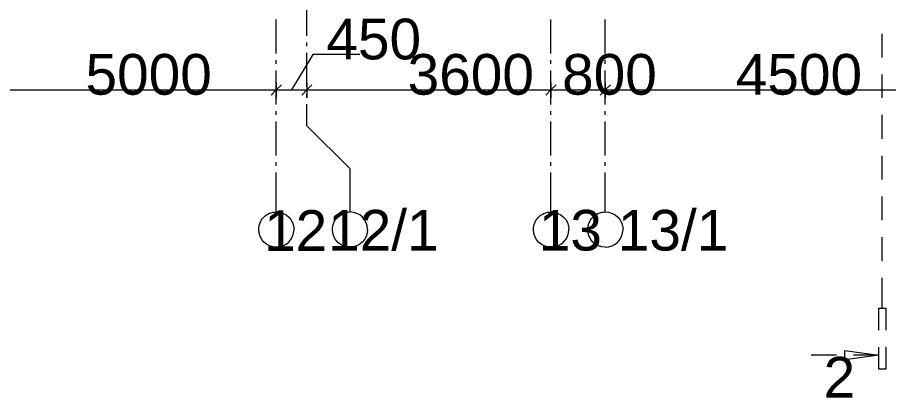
# Model space of a CAD drawing. Header units: millimetres. Extents: x -213547 to 415037, y -3642 to 106956.
# Drawn here: x -172386 to -159531, y -1893 to 3716 of the extents above; entities that cross this region are included whole.
import ezdxf

# ---------------------------------------------------------------- set-up
doc = ezdxf.new("R2010")
doc.units = ezdxf.units.MM
doc.styles.get("Standard").update_dxf_attribs({"font": 'arial.ttf'})

msp = doc.modelspace()

# ---------------------------------------------------------------- linework, layer by layer
at = {"lineweight": 9}
for points in [[(-168113.6, 3442.1), (-168113.6, 3946.2)], [(-168566.9, 3183.7), (-168566.9, 3683.6)], [(-164512.7, 3183.7), (-164512.7, 3683.6)], [(-163712.1, 3183.7), (-163712.1, 3683.6)], [(-159624, 3124.4), (-159624, 3476)], [(-168113.6, 3289.6), (-168113.6, 3344.7)], [(-168566.9, 3031.2), (-168566.9, 3086.3)], [(-167334.1, 3166.7), (-168028.9, 3166.7), (-168342.4, 2645.7)], [(-168113.6, 2692.3), (-168113.6, 3192.2)], [(-164512.7, 3031.2), (-164512.7, 3086.3)], [(-163712.1, 3031.2), (-163712.1, 3086.3)], [(-168566.9, 2429.6), (-168566.9, 2933.7)], [(-164512.7, 2429.6), (-164512.7, 2933.7)], [(-163712.1, 2429.6), (-163712.1, 2933.7)], [(-159624, 2527.1), (-159624, 2874.4)], [(-168566.9, 2751.6), (-168566.9, 2645.7), (-168566.9, 2527.1)], [(-168113.6, 2751.6), (-168113.6, 2645.7), (-168113.6, 2527.1)], [(-164512.7, 2751.6), (-164512.7, 2645.7), (-164512.7, 2527.1)], [(-163712.1, 2751.6), (-163712.1, 2645.7), (-163712.1, 2527.1)], [(-206914.3, 2645.7), (-203190.5, 2645.7), (-198886.4, 2645.7), (-194383.2, 2645.7), (-192883.5, 2645.7), (-189879.9, 2645.7), (-188380.3, 2645.7), (-184677.7, 2645.7), (-180975.2, 2645.7), (-177272.6, 2645.7), (-173570, 2645.7), (-168566.9, 2645.7), (-168113.6, 2645.7), (-164512.7, 2645.7), (-163712.1, 2645.7), (-159208.8, 2645.7), (-158408.2, 2645.7), (-154705.6, 2645.7), (-152405.3, 2645.7), (-150202.4, 2645.7), (-146402.4, 2645.7)], [(-168113.6, 2535.5), (-168113.6, 2590.6)], [(-168566.9, 2277.1), (-168566.9, 2332.2)], [(-164512.7, 2277.1), (-164512.7, 2332.2)], [(-163712.1, 2277.1), (-163712.1, 2332.2)], [(-159624, 1925.5), (-159624, 2277.1)], [(-168566.9, 1679.8), (-168566.9, 2179.7)], [(-164512.7, 1679.8), (-164512.7, 2179.7)], [(-163712.1, 1679.8), (-163712.1, 2179.7)], [(-159624, 1323.9), (-159624, 1675.6)], [(-168566.9, 1527.3), (-168566.9, 1578.1)], [(-164512.7, 1527.3), (-164512.7, 1578.1)], [(-163712.1, 1527.3), (-163712.1, 1578.1)], [(-159624, 722.4), (-159624, 1074)], [(-159624, 125.1), (-159624, 472.4)], [(-159624, -573.9), (-159624, -124.9)], [(-159674.8, -900.1), (-159674.8, -573.9), (-159573.1, -573.9), (-159573.1, -900.1)], [(-159573.1, -1150.1), (-159573.1, -1472), (-159674.8, -1472), (-159674.8, -1150.1)], [(-160297.6, -1268.7), (-160674.6, -1268.7)], [(-159674.8, -1268.7), (-160047.6, -1268.7)]]:
    msp.add_lwpolyline(points, dxfattribs=at)
at = {"lineweight": 18}
for points in [[(-168490.7, 2721.9), (-168566.9, 2645.7), (-168643.2, 2569.4)], [(-168041.6, 2721.9), (-168113.6, 2645.7), (-168189.9, 2569.4)], [(-164436.5, 2721.9), (-164512.7, 2645.7), (-164589, 2569.4)], [(-163635.8, 2721.9), (-163712.1, 2645.7), (-163788.3, 2569.4)]]:
    msp.add_lwpolyline(points, dxfattribs=at)
at = {"lineweight": 9}
for points in [[(-167736.6, 586.8, -0.4180328), (-167478.2, 845.2), (-167478.2, 1480.7), (-168113.6, 2116.1), (-168113.6, 2438.1)], [(-168825.3, 586.8, -0.4180328), (-168566.9, 845.2), (-168566.9, 1425.6)], [(-164771.1, 586.8, -0.4180328), (-164512.7, 845.2), (-164512.7, 1425.6)], [(-163970.5, 586.8, -0.4180328), (-163712.1, 845.2), (-163712.1, 1425.6)]]:
    msp.add_lwpolyline(points, format="xyb", dxfattribs=at)
msp.add_lwpolyline([(-160174.7, -1200.9), (-159674.8, -1268.7), (-160174.7, -1336.5)], close=True, dxfattribs=at)
for centre, radius, start, end in [((-167479.2, 585.8), 259.4, 0.22662, 89.77338), ((-168568.2, 588.1), 264, 270.28622, 359.71378), ((-164514, 588.1), 264, 270.28622, 359.71378), ((-163713.4, 588.1), 264, 270.28622, 359.71378)]:
    msp.add_arc(centre, radius, start, end, dxfattribs=at)
for points in [[(-168566.9, 845.2), (-168422.9, 845.2), (-168304.3, 730.9), (-168304.3, 586.8)], [(-164512.7, 845.2), (-164368.7, 845.2), (-164250.1, 730.9), (-164250.1, 586.8)], [(-163712.1, 845.2), (-163568, 845.2), (-163449.4, 730.9), (-163449.4, 586.8)], [(-168566.9, 324.2), (-168710.9, 324.2), (-168825.3, 442.8), (-168825.3, 586.8)], [(-167478.2, 324.2), (-167622.2, 324.2), (-167736.6, 442.8), (-167736.6, 586.8)], [(-167219.7, 586.8), (-167219.7, 442.8), (-167338.4, 324.2), (-167478.2, 324.2)], [(-164512.7, 324.2), (-164656.8, 324.2), (-164771.1, 442.8), (-164771.1, 586.8)], [(-163712.1, 324.2), (-163856.1, 324.2), (-163970.5, 442.8), (-163970.5, 586.8)]]:
    msp.add_open_spline(points, degree=3, dxfattribs=at)

# ---------------------------------------------------------------- texts
at = {"char_height": 600, "attachment_point": 4}
for s, insert in [('450', (-167827.3, 3392.7)), ('5000', (-171381.6, 2871.6)), ('3600', (-166628.3, 2871.6)), ('800', (-164349.1, 2871.6)), ('4500', (-161786, 2871.6)), ('12/1', (-167801.9, 571.4)), ('13 13/1', (-164692.3, 571.4)), ('12', (-168746.6, 571.4)), ('2', (-160489.7, -1593.5))]:
    msp.add_mtext(s, dxfattribs=dict(at, insert=insert))

doc.saveas('drawing.dxf')
